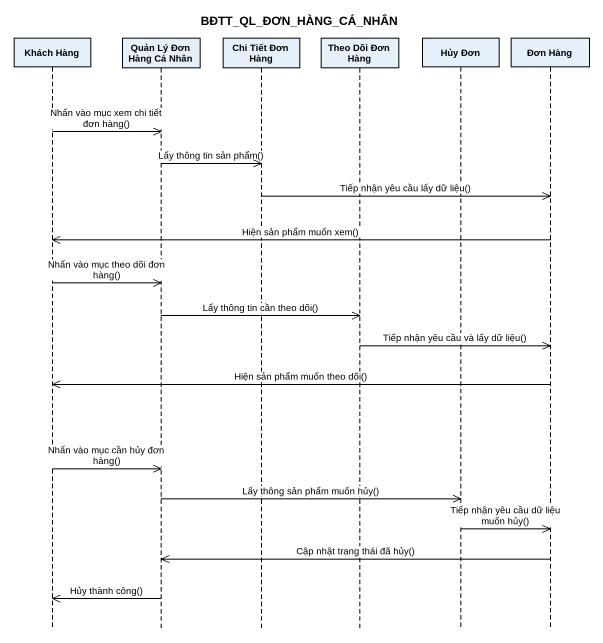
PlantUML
@startuml
title BĐTT_QL_ĐƠN_HÀNG_CÁ_NHÂN
hide footbox
participant "Khách Hàng" as Khách_Hàng
participant "Quản Lý Đơn Hàng Cá Nhân" as Quản_Lý_Đơn_Hàng_Cá_Nhân
participant "Chi Tiết Đơn Hàng" as Chi_Tiết_Đơn_Hàng
participant "Theo Dõi Đơn Hàng" as Theo_Dõi_Đơn_Hàng
participant "Hủy Đơn" as Hủy_Đơn
participant "Đơn Hàng" as Đơn_Hàng

Khách_Hàng ->> Quản_Lý_Đơn_Hàng_Cá_Nhân : Nhấn vào mục xem chi tiết đơn hàng()
Quản_Lý_Đơn_Hàng_Cá_Nhân ->> Chi_Tiết_Đơn_Hàng : Lấy thông tin sản phẩm()
Chi_Tiết_Đơn_Hàng ->> Đơn_Hàng : Tiếp nhận yêu cầu lấy dữ liệu()
Đơn_Hàng ->> Khách_Hàng : Hiện sản phẩm muốn xem()
Khách_Hàng ->> Quản_Lý_Đơn_Hàng_Cá_Nhân : Nhấn vào mục theo dõi đơn hàng()
Quản_Lý_Đơn_Hàng_Cá_Nhân ->> Theo_Dõi_Đơn_Hàng : Lấy thông tin cần theo dõi()
Theo_Dõi_Đơn_Hàng ->> Đơn_Hàng : Tiếp nhận yêu cầu và lấy dữ liệu()
Đơn_Hàng ->> Khách_Hàng : Hiện sản phẩm muốn theo dõi()
Khách_Hàng ->> Quản_Lý_Đơn_Hàng_Cá_Nhân : Nhấn vào mục cần hủy đơn hàng()
Quản_Lý_Đơn_Hàng_Cá_Nhân ->> Hủy_Đơn : Lấy thông sản phẩm muốn hủy()
Hủy_Đơn ->> Đơn_Hàng : Tiếp nhận yêu cầu dữ liệu muốn hủy()
Đơn_Hàng ->> Quản_Lý_Đơn_Hàng_Cá_Nhân : Cập nhật trạng thái đã hủy()
Quản_Lý_Đơn_Hàng_Cá_Nhân ->> Khách_Hàng : Hủy thành công()
@enduml
